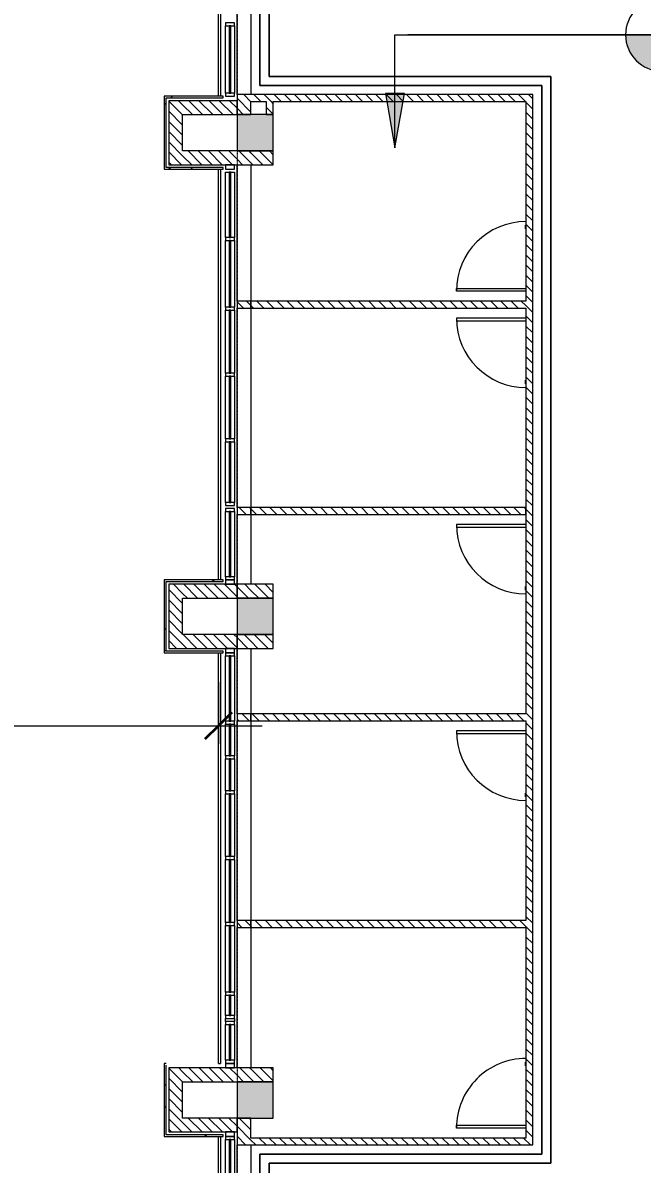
# Model space of a CAD drawing. Header units: millimetres. Extents: x -106145 to 154907, y -84585 to 152038.
# Drawn here: x -18156 to -7906, y 32672 to 51553 of the extents above; entities that cross this region are included whole.
import ezdxf

# ---------------------------------------------------------------- set-up
doc = ezdxf.new("R2010")
doc.units = ezdxf.units.MM
doc.linetypes.add('Cut Out Line _2_', pattern=[2, 1, -1])
for name, color, linetype, lineweight in [('A-ANNO-DIMS', 211, 'Continuous', 9), ('A-ANNO-DIMS-300', 211, 'Continuous', 9), ('A-DETL', 90, 'Continuous', 5), ('A-DOOR', 31, 'Continuous', 5), ('A-FLOR', 192, 'Continuous', 5), ('A-GLAZ', 151, 'Continuous', 5), ('A-GLAZ-CURT', 52, 'Continuous', 5), ('A-GLAZ-CWMG', 51, 'Continuous', 5), ('A-WALL', 113, 'Continuous', 5), ('A-WALL-PATT', 111, 'Continuous', 5), ('G-ANNO-DIMS', 111, 'Continuous', 9), ('S-COLS', 52, 'Continuous', 5)]:
    doc.layers.add(name, color=color, linetype=linetype, lineweight=lineweight)
doc.styles.add('RomanS', font='romans__.ttf', dxfattribs={"width": 0.8, "height": 1200})
doc.dimstyles.new('Diagonal_-_4_mm_RomanS', dxfattribs={"dimscale": 304.8, "dimtxt": 1219.023462, "dimasz": 1.476378, "dimexe": 0.984252, "dimexo": 0.0625, "dimgap": 0.19685, "dimtad": 1, "dimdec": 0, "dimzin": 0, "dimdsep": 46, "dimtxsty": 'RomanS', "dimblk1": 'OBLIQUE', "dimblk2": 'OBLIQUE', "dimsah": 1, "dimcen": 0.09, "dimdle": 2.362205, "dimazin": 0, "dimtfac": 1, "dimtdec": 4, "dimtix": 1, "dimtmove": 0, "dimatfit": 3, "dimfxl": 2.362205, "dimfxlon": 1, "dimtvp": 1, "dimtolj": 1, "dimtzin": 0, "dimarcsym": 2})
pattern_1 = [(315, (0, 0), (84.18955, 84.18955), [])]
pattern_2 = [(45, (0, 0), (-754.342, 754.342), []), (45, (0, 1143), (-754.342, 754.342), [])]

# ---------------------------------------------------------------- blocks, each defined once
blk = doc.blocks.new('M_Door-Passage-Small Slit Vision Panel_Type B - 1_25_Type B-13938696-Site Plan')
at = {"layer": 'A-DOOR', "color": 41}
for p, q in [((-514.125, -63.85), (-514.125, -71.85)), ((-454.125, -71.85), (-514.125, -71.85)), ((-454.125, -71.85), (-454.125, -63.85))]:
    blk.add_line(p, q, dxfattribs=at)
at = {"layer": 'A-DOOR', "color": 121, "lineweight": 9}
for p, q in [((530, -1213.85), (530, -63.85)), ((575, -63.85), (575, -1213.85)), ((575, -1213.85), (530, -1213.85))]:
    blk.add_line(p, q, dxfattribs=at)
at = {"layer": 'A-DOOR', "color": 41}
blk.add_arc((575, -63.85), 1150, 180, 270, dxfattribs=at)
blk = doc.blocks.new('M_Door-Passage-Small Slit Vision Panel_Type B - 1_25_Type B-13938695-Site Plan')
at = {"layer": 'A-DOOR', "color": 121, "lineweight": 9}
for p, q in [((575, 1213.85), (530, 1213.85)), ((530, 1213.85), (530, 63.85)), ((575, 63.85), (575, 1213.85))]:
    blk.add_line(p, q, dxfattribs=at)
at = {"layer": 'A-DOOR', "color": 41}
for p, q in [((-514.125, 71.85), (-514.125, 63.85)), ((-514.125, 71.85), (-454.125, 71.85)), ((-454.125, 63.85), (-454.125, 71.85))]:
    blk.add_line(p, q, dxfattribs=at)
blk.add_arc((575, 63.85), 1150, 90, 180, dxfattribs=at)
blk = doc.blocks.new('Rectangular Mullion - 50 x 150mm-10192813-Site Plan')
at = {"layer": 'A-GLAZ-CWMG', "color": 53, "lineweight": 18}
for p, q in [((0, 75), (-50, 75)), ((-50, 75), (-50, -75)), ((0, -75), (0, 75)), ((-50, -75), (0, -75))]:
    blk.add_line(p, q, dxfattribs=at)
blk = doc.blocks.new('System Panel - Glazed-11326452-Site Plan')
at = {"layer": 'A-GLAZ-CURT', "color": 133, "lineweight": 9}
for p, q in [((557, 13), (-557, 13)), ((-557, 13), (-557, -13)), ((557, -13), (557, 13)), ((-557, -13), (557, -13))]:
    blk.add_line(p, q, dxfattribs=at)
blk = doc.blocks.new('Rectangular Mullion - 50 x 150mm-11326449-Site Plan')
at = {"layer": 'A-GLAZ-CWMG', "color": 253}
for p, q in [((-14801, 50390), (-14801, 51503)), ((-14651, 51503), (-14651, 50390))]:
    blk.add_line(p, q, dxfattribs=at)
blk = doc.blocks.new('glazing frame10 - glazing frame-10207890-Site Plan')
at = {"layer": 'A-GLAZ', "color": 53, "lineweight": 18}
for p, q in [((-14651, 29205), (-14801, 29205)), ((-14801, 29205), (-14801, 29130)), ((-14801, 29130), (-14651, 29130)), ((-14651, 29130), (-14651, 29205)), ((-14651, 22755), (-14801, 22755)), ((-14801, 22755), (-14801, 22680)), ((-14801, 22680), (-14651, 22680)), ((-14651, 22680), (-14651, 22755))]:
    blk.add_line(p, q, dxfattribs=at)
blk = doc.blocks.new('glazing frame11 - glazing frame-10208016-Site Plan')
at = {"layer": 'A-GLAZ', "color": 53, "lineweight": 18}
for p, q in [((-14651, 37205), (-14801, 37205)), ((-14801, 37205), (-14801, 37130)), ((-14651, 37130), (-14651, 37205)), ((-14801, 37130), (-14651, 37130)), ((-14651, 30340), (-14801, 30340)), ((-14801, 30340), (-14801, 30265)), ((-14801, 30265), (-14651, 30265)), ((-14651, 30265), (-14651, 30340))]:
    blk.add_line(p, q, dxfattribs=at)
blk = doc.blocks.new('glazing frame12 - glazing frame-10208136-Site Plan')
at = {"layer": 'A-GLAZ', "color": 53, "lineweight": 18}
for p, q in [((-14651, 45205), (-14801, 45205)), ((-14801, 45205), (-14801, 45130)), ((-14801, 45130), (-14651, 45130)), ((-14651, 45130), (-14651, 45205)), ((-14651, 38340), (-14801, 38340)), ((-14801, 38340), (-14801, 38265)), ((-14651, 38265), (-14651, 38340)), ((-14801, 38265), (-14651, 38265))]:
    blk.add_line(p, q, dxfattribs=at)
blk = doc.blocks.new('System Panel - Glazed-11325524-Site Plan')
at = {"layer": 'A-GLAZ-CURT', "color": 133, "lineweight": 9}
for p, q in [((487, 13), (-487, 13)), ((-487, 13), (-487, -13)), ((487, -13), (487, 13)), ((-487, -13), (487, -13))]:
    blk.add_line(p, q, dxfattribs=at)
blk = doc.blocks.new('Rectangular Mullion - 50 x 150mm-V52-Site Plan')
at = {"layer": 'A-GLAZ-CWMG', "color": 53, "lineweight": 18}
for p, q in [((-50, 75), (0, 75)), ((-50, -75), (-50, 75)), ((0, 75), (0, -75)), ((0, -75), (-50, -75))]:
    blk.add_line(p, q, dxfattribs=at)
blk = doc.blocks.new('Rectangular Mullion - 50 x 150mm-11325441-Site Plan')
at = {"layer": 'A-GLAZ-CWMG', "color": 253}
for p, q in [((-14801, 26805), (-14801, 27779)), ((-14651, 27779), (-14651, 26805))]:
    blk.add_line(p, q, dxfattribs=at)
blk = doc.blocks.new('System Panel - Glazed-16191133-Site Plan')
at = {"layer": 'A-GLAZ-CURT', "color": 133, "lineweight": 9}
for p, q in [((297, 13), (-297, 13)), ((-297, 13), (-297, -13)), ((297, -13), (297, 13)), ((-297, -13), (297, -13))]:
    blk.add_line(p, q, dxfattribs=at)
blk = doc.blocks.new('System Panel - Glazed-10195712-Site Plan')
at = {"layer": 'A-GLAZ-CURT', "color": 133, "lineweight": 9}
for p, q in [((520, 12.5), (-520, 12.5)), ((-520, 12.5), (-520, -12.5)), ((520, -12.5), (520, 12.5)), ((-520, -12.5), (520, -12.5))]:
    blk.add_line(p, q, dxfattribs=at)
blk = doc.blocks.new('System Panel - Glazed-16190784-Site Plan')
at = {"layer": 'A-GLAZ-CURT', "color": 133, "lineweight": 9}
for p, q in [((263.125, 12.5), (-263.125, 12.5)), ((-263.125, 12.5), (-263.125, -12.5)), ((263.125, -12.5), (263.125, 12.5)), ((-263.125, -12.5), (263.125, -12.5))]:
    blk.add_line(p, q, dxfattribs=at)
blk = doc.blocks.new('Rectangular Mullion - 50 x 150mm-16191128-Site Plan')
at = {"layer": 'A-GLAZ-CWMG', "color": 253}
for p, q in [((-14801, 34390), (-14801, 34983)), ((-14651, 34983), (-14651, 34390))]:
    blk.add_line(p, q, dxfattribs=at)
blk = doc.blocks.new('Rectangular Mullion - 50 x 150mm-10195707-Site Plan')
at = {"layer": 'A-GLAZ-CWMG', "color": 253}
for p, q in [((25199, 55940), (25199, 56980)), ((25349, 56980), (25349, 55940))]:
    blk.add_line(p, q, dxfattribs=at)
blk = doc.blocks.new('Rectangular Mullion - 50 x 150mm-16190779-Site Plan')
at = {"layer": 'A-GLAZ-CWMG', "color": 253}
for p, q in [((-14801, 38850), (-14801, 39376)), ((-14651, 39376), (-14651, 38850))]:
    blk.add_line(p, q, dxfattribs=at)
blk = doc.blocks.new('Rectangular Mullion - 50 x 150mm-V53-Site Plan')
at = {"layer": 'A-GLAZ-CWMG', "color": 53, "lineweight": 18}
for p, q in [((-25, 75), (25, 75)), ((-25, -75), (-25, 75)), ((25, 75), (25, -75)), ((25, -75), (-25, -75))]:
    blk.add_line(p, q, dxfattribs=at)
blk = doc.blocks.new('System Panel - Glazed-11325657-Site Plan')
at = {"layer": 'A-GLAZ-CURT', "color": 133, "lineweight": 9}
for p, q in [((551.25, 12.5), (-551.25, 12.5)), ((-551.25, 12.5), (-551.25, -12.5)), ((551.25, -12.5), (551.25, 12.5)), ((-551.25, -12.5), (551.25, -12.5))]:
    blk.add_line(p, q, dxfattribs=at)
blk = doc.blocks.new('Rectangular Mullion - 50 x 150mm-11325672-Site Plan')
at = {"layer": 'A-GLAZ-CWMG', "color": 253}
for p, q in [((-14801, 35518), (-14801, 36620)), ((-14651, 36620), (-14651, 35518))]:
    blk.add_line(p, q, dxfattribs=at)
blk = doc.blocks.new('System Panel - Glazed-11325676-Site Plan')
at = {"layer": 'A-GLAZ-CURT', "color": 133, "lineweight": 9}
for p, q in [((538.75, 12.5), (-538.75, 12.5)), ((-538.75, 12.5), (-538.75, -12.5)), ((538.75, -12.5), (538.75, 12.5)), ((-538.75, -12.5), (538.75, -12.5))]:
    blk.add_line(p, q, dxfattribs=at)
blk = doc.blocks.new('Rectangular Mullion - 50 x 150mm-11325669-Site Plan')
at = {"layer": 'A-GLAZ-CWMG', "color": 253}
for p, q in [((-14801, 40003), (-14801, 41080)), ((-14651, 41080), (-14651, 40003))]:
    blk.add_line(p, q, dxfattribs=at)
blk = doc.blocks.new('System Panel - Glazed-11325879-Site Plan')
at = {"layer": 'A-GLAZ-CURT', "color": 133, "lineweight": 9}
for p, q in [((539, 13), (-539, 13)), ((-539, 13), (-539, -13)), ((539, -13), (539, 13)), ((-539, -13), (539, -13))]:
    blk.add_line(p, q, dxfattribs=at)
blk = doc.blocks.new('System Panel - Glazed-11325881-Site Plan')
at = {"layer": 'A-GLAZ-CURT', "color": 133, "lineweight": 9}
for p, q in [((551, 13), (-551, 13)), ((-551, 13), (-551, -13)), ((551, -13), (551, 13)), ((-551, -13), (551, -13))]:
    blk.add_line(p, q, dxfattribs=at)
blk = doc.blocks.new('System Panel - Glazed-11325882-Site Plan')
at = {"layer": 'A-GLAZ-CURT', "color": 133, "lineweight": 9}
for p, q in [((539, 13), (-539, 13)), ((-539, 13), (-539, -13)), ((539, -13), (539, 13)), ((-539, -13), (539, -13))]:
    blk.add_line(p, q, dxfattribs=at)
blk = doc.blocks.new('Rectangular Mullion - 50 x 150mm-V79-Site Plan')
at = {"layer": 'A-GLAZ-CWMG', "color": 253}
for p, q in [((-14801, 46850), (-14801, 47953)), ((-14651, 47953), (-14651, 46850))]:
    blk.add_line(p, q, dxfattribs=at)
blk = doc.blocks.new('Rectangular Mullion - 50 x 150mm-V80-Site Plan')
at = {"layer": 'A-GLAZ-CWMG', "color": 253}
for p, q in [((-14801, 49080), (-14739, 49080)), ((-14801, 48003), (-14801, 49080)), ((-14714, 49080), (-14651, 49080)), ((-14651, 49080), (-14651, 48003))]:
    blk.add_line(p, q, dxfattribs=at)
blk = doc.blocks.new('System Panel - Glazed-16189989-Site Plan')
at = {"layer": 'A-GLAZ-CURT', "color": 133, "lineweight": 9}
for p, q in [((501, 13), (-501, 13)), ((-501, 13), (-501, -13)), ((501, -13), (501, 13)), ((-501, -13), (501, -13))]:
    blk.add_line(p, q, dxfattribs=at)
blk = doc.blocks.new('Rectangular Mullion - 50 x 150mm-11367078-Site Plan')
at = {"layer": 'A-GLAZ-CWMG', "color": 253}
for p, q in [((-14801, 43618), (-14801, 44620)), ((-14651, 44620), (-14651, 43618))]:
    blk.add_line(p, q, dxfattribs=at)
blk = doc.blocks.new('System Panel - Glazed-16190993-Site Plan')
at = {"layer": 'A-GLAZ-CURT', "color": 133, "lineweight": 9}
for p, q in [((167, 13), (-167, 13)), ((-167, 13), (-167, -13)), ((167, -13), (167, 13)), ((-167, -13), (167, -13))]:
    blk.add_line(p, q, dxfattribs=at)
blk = doc.blocks.new('Rectangular Mullion - 50 x 150mm-16190987-Site Plan')
at = {"layer": 'A-GLAZ-CWMG', "color": 253}
for p, q in [((-14801, 35133), (-14801, 35468)), ((-14651, 35468), (-14651, 35133))]:
    blk.add_line(p, q, dxfattribs=at)
blk = doc.blocks.new('Rectangular Mullion - 50 x 150mm-16189982-Site Plan')
at = {"layer": 'A-GLAZ-CWMG', "color": 253}
for p, q in [((-14801, 19103), (-14801, 19153)), ((-14651, 19153), (-14651, 19103))]:
    blk.add_line(p, q, dxfattribs=at)
blk = doc.blocks.new('MM-HOSPITAL A _ B BLOCK-2022_11_05_CENTRAL_rvt-1-Site Plan')
at = {"layer": 'A-WALL-PATT'}
h = blk.add_hatch(dxfattribs=at)
h.set_pattern_fill('FP_20', color=41, style=0, pattern_type=2)
h.set_pattern_definition(pattern_2)
h.paths.add_polyline_path([(-15816, 49130), (-15786, 49130), (-15786, 50340), (-15816, 50340)], flags=0)
h = blk.add_hatch(dxfattribs=at)
h.set_pattern_fill('FP_20', color=41, style=0, pattern_type=2)
h.set_pattern_definition(pattern_2)
h.paths.add_polyline_path([(-15786, 50310), (-14841, 50310), (-14841, 50340), (-15786, 50340)], flags=0)
h = blk.add_hatch(dxfattribs=at)
h.set_pattern_fill('FP_19', color=90, style=0, pattern_type=2)
h.set_pattern_definition(pattern_1)
h.paths.add_polyline_path([(-15511, 49205), (-15511, 50265), (-15741, 50265), (-15741, 49205)], flags=0)
h = blk.add_hatch(dxfattribs=at)
h.set_pattern_fill('FP_19', color=90, style=0, pattern_type=2)
h.set_pattern_definition(pattern_1)
h.paths.add_polyline_path([(-15511, 50035), (-14611, 50035), (-14611, 50265), (-15511, 50265)], flags=0)
h = blk.add_hatch(dxfattribs=at)
h.set_pattern_fill('FP_19', color=90, style=0, pattern_type=2)
h.set_pattern_definition(pattern_1)
h.paths.add_polyline_path([(-14381, 50035), (-14381, 50365), (-14611, 50365), (-14611, 50035)], flags=0)
h = blk.add_hatch(dxfattribs=at)
h.set_pattern_fill('FP_19', color=90, style=0, pattern_type=2)
h.set_pattern_definition(pattern_1)
h.paths.add_polyline_path([(-14126, 50250), (-9831, 50250), (-9831, 50365), (-14381, 50365), (-14381, 50250)], flags=0)
h = blk.add_hatch(dxfattribs=at)
h.set_pattern_fill('FP_19', color=90, style=0, pattern_type=2)
h.set_pattern_definition(pattern_1)
h.paths.add_polyline_path([(-14126, 50035), (-14011, 50035), (-14011, 50250), (-14126, 50250)], flags=0)
h = blk.add_hatch(dxfattribs=at)
h.set_pattern_fill('FP_19', color=90, style=0, pattern_type=2)
h.set_pattern_definition(pattern_1)
h.paths.add_polyline_path([(-9831, 43293), (-9716, 43293), (-9716, 50365), (-9831, 50365), (-9831, 45091)], flags=0)
h = blk.add_hatch(dxfattribs=at)
h.set_pattern_fill('FP_19', color=90, style=0, pattern_type=2)
h.set_pattern_definition(pattern_1)
h.paths.add_polyline_path([(-15511, 49205), (-14611, 49205), (-14611, 49435), (-15511, 49435)], flags=0)
h = blk.add_hatch(dxfattribs=at)
h.set_pattern_fill('FP_19', color=90, style=0, pattern_type=2)
h.set_pattern_definition(pattern_1)
h.paths.add_polyline_path([(-14381, 49205), (-14381, 49435), (-14611, 49435), (-14611, 49205)], flags=0)
h = blk.add_hatch(dxfattribs=at)
h.set_pattern_fill('FP_19', color=90, style=0, pattern_type=2)
h.set_pattern_definition(pattern_1)
h.paths.add_polyline_path([(-14011, 49205), (-14011, 49435), (-14381, 49435), (-14381, 49205)], flags=0)
h = blk.add_hatch(dxfattribs=at)
h.set_pattern_fill('FP_20', color=41, style=0, pattern_type=2)
h.set_pattern_definition(pattern_2)
h.paths.add_polyline_path([(-15786, 49130), (-14841, 49130), (-14841, 49160), (-15786, 49160)], flags=0)
h = blk.add_hatch(dxfattribs=at)
h.set_pattern_fill('FP_19', color=90, style=0, pattern_type=2)
h.set_pattern_definition(pattern_1)
h.paths.add_polyline_path([(-14381, 46835), (-14381, 46950), (-14611, 46950), (-14611, 46835)], flags=0)
h = blk.add_hatch(dxfattribs=at)
h.set_pattern_fill('FP_19', color=90, style=0, pattern_type=2)
h.set_pattern_definition(pattern_1)
h.paths.add_polyline_path([(-11745, 46835), (-9831, 46835), (-9831, 46950), (-14381, 46950), (-14381, 46835), (-13846, 46835)], flags=0)
h = blk.add_hatch(dxfattribs=at)
h.set_pattern_fill('FP_19', color=90, style=0, pattern_type=2)
h.set_pattern_definition(pattern_1)
h.paths.add_polyline_path([(-14381, 43420), (-14381, 43535), (-14611, 43535), (-14611, 43420)], flags=0)
h = blk.add_hatch(dxfattribs=at)
h.set_pattern_fill('FP_19', color=90, style=0, pattern_type=2)
h.set_pattern_definition(pattern_1)
h.paths.add_polyline_path([(-14381, 43420), (-9831, 43420), (-9831, 43535), (-14381, 43535)], flags=0)
h = blk.add_hatch(dxfattribs=at)
h.set_pattern_fill('FP_19', color=90, style=0, pattern_type=2)
h.set_pattern_definition(pattern_1)
h.paths.add_polyline_path([(-9831, 33105), (-9716, 33105), (-9716, 43293), (-9831, 43293), (-9831, 34027)], flags=0)
h = blk.add_hatch(dxfattribs=at)
h.set_pattern_fill('FP_20', color=41, style=0, pattern_type=2)
h.set_pattern_definition(pattern_2)
h.paths.add_polyline_path([(-15816, 41130), (-15786, 41130), (-15786, 42340), (-15816, 42340), (-15816, 41403)], flags=0)
h = blk.add_hatch(dxfattribs=at)
h.set_pattern_fill('FP_20', color=41, style=0, pattern_type=2)
h.set_pattern_definition(pattern_2)
h.paths.add_polyline_path([(-14896, 42310), (-14841, 42310), (-14841, 42340), (-15786, 42340), (-15786, 42310)], flags=0)
h = blk.add_hatch(dxfattribs=at)
h.set_pattern_fill('FP_19', color=90, style=0, pattern_type=2)
h.set_pattern_definition(pattern_1)
h.paths.add_polyline_path([(-15511, 41205), (-15511, 42265), (-15741, 42265), (-15741, 41205)], flags=0)
h = blk.add_hatch(dxfattribs=at)
h.set_pattern_fill('FP_19', color=90, style=0, pattern_type=2)
h.set_pattern_definition(pattern_1)
h.paths.add_polyline_path([(-14611, 42035), (-14611, 42265), (-15511, 42265), (-15511, 42035), (-14896, 42035)], flags=0)
h = blk.add_hatch(dxfattribs=at)
h.set_pattern_fill('FP_19', color=90, style=0, pattern_type=2)
h.set_pattern_definition(pattern_1)
h.paths.add_polyline_path([(-14611, 42035), (-14381, 42035), (-14381, 42265), (-14611, 42265)], flags=0)
h = blk.add_hatch(dxfattribs=at)
h.set_pattern_fill('FP_19', color=90, style=0, pattern_type=2)
h.set_pattern_definition(pattern_1)
h.paths.add_polyline_path([(-14381, 42035), (-14011, 42035), (-14011, 42265), (-14381, 42265)], flags=0)
h = blk.add_hatch(dxfattribs=at)
h.set_pattern_fill('FP_19', color=90, style=0, pattern_type=2)
h.set_pattern_definition(pattern_1)
h.paths.add_polyline_path([(-14611, 41205), (-14611, 41435), (-15511, 41435), (-15511, 41205)], flags=0)
h = blk.add_hatch(dxfattribs=at)
h.set_pattern_fill('FP_19', color=90, style=0, pattern_type=2)
h.set_pattern_definition(pattern_1)
h.paths.add_polyline_path([(-14381, 41205), (-14381, 41435), (-14611, 41435), (-14611, 41205)], flags=0)
h = blk.add_hatch(dxfattribs=at)
h.set_pattern_fill('FP_19', color=90, style=0, pattern_type=2)
h.set_pattern_definition(pattern_1)
h.paths.add_polyline_path([(-14381, 41205), (-14011, 41205), (-14011, 41435), (-14381, 41435), (-14381, 41403)], flags=0)
h = blk.add_hatch(dxfattribs=at)
h.set_pattern_fill('FP_19', color=90, style=0, pattern_type=2)
h.set_pattern_definition(pattern_1)
h.paths.add_polyline_path([(-14381, 40005), (-14381, 40120), (-14611, 40120), (-14611, 40005)], flags=0)
h = blk.add_hatch(dxfattribs=at)
h.set_pattern_fill('FP_19', color=90, style=0, pattern_type=2)
h.set_pattern_definition(pattern_1)
h.paths.add_polyline_path([(-14381, 40005), (-9831, 40005), (-9831, 40120), (-14381, 40120)], flags=0)
h = blk.add_hatch(dxfattribs=at)
h.set_pattern_fill('FP_19', color=90, style=0, pattern_type=2)
h.set_pattern_definition(pattern_1)
h.paths.add_polyline_path([(-14611, 36590), (-14381, 36590), (-14381, 36705), (-14611, 36705)], flags=0)
h = blk.add_hatch(dxfattribs=at)
h.set_pattern_fill('FP_19', color=90, style=0, pattern_type=2)
h.set_pattern_definition(pattern_1)
h.paths.add_polyline_path([(-14381, 36590), (-9831, 36590), (-9831, 36705), (-14381, 36705)], flags=0)
h = blk.add_hatch(dxfattribs=at)
h.set_pattern_fill('FP_20', color=41, style=0, pattern_type=2)
h.set_pattern_definition(pattern_2)
h.paths.add_polyline_path([(-15816, 33130), (-15786, 33130), (-15786, 34340), (-15816, 34340), (-15816, 34027)], flags=0)
h = blk.add_hatch(dxfattribs=at)
h.set_pattern_fill('FP_19', color=90, style=0, pattern_type=2)
h.set_pattern_definition(pattern_1)
h.paths.add_polyline_path([(-15741, 33205), (-15511, 33205), (-15511, 34265), (-15741, 34265), (-15741, 34027)], flags=0)
h = blk.add_hatch(dxfattribs=at)
h.set_pattern_fill('FP_19', color=90, style=0, pattern_type=2)
h.set_pattern_definition(pattern_1)
h.paths.add_polyline_path([(-15511, 34035), (-14611, 34035), (-14611, 34265), (-15511, 34265)], flags=0)
h = blk.add_hatch(dxfattribs=at)
h.set_pattern_fill('FP_19', color=90, style=0, pattern_type=2)
h.set_pattern_definition(pattern_1)
h.paths.add_polyline_path([(-14381, 34035), (-14381, 34265), (-14611, 34265), (-14611, 34035)], flags=0)
h = blk.add_hatch(dxfattribs=at)
h.set_pattern_fill('FP_19', color=90, style=0, pattern_type=2)
h.set_pattern_definition(pattern_1)
h.paths.add_polyline_path([(-14381, 34035), (-14011, 34035), (-14011, 34265), (-14381, 34265)], flags=0)
h = blk.add_hatch(dxfattribs=at)
h.set_pattern_fill('FP_19', color=90, style=0, pattern_type=2)
h.set_pattern_definition(pattern_1)
h.paths.add_polyline_path([(-15511, 33205), (-14611, 33205), (-14611, 33435), (-15511, 33435)], flags=0)
h = blk.add_hatch(dxfattribs=at)
h.set_pattern_fill('FP_19', color=90, style=0, pattern_type=2)
h.set_pattern_definition(pattern_1)
h.paths.add_polyline_path([(-14381, 32990), (-14381, 33435), (-14611, 33435), (-14611, 32990)], flags=0)
h = blk.add_hatch(dxfattribs=at)
h.set_pattern_fill('FP_20', color=41, style=0, pattern_type=2)
h.set_pattern_definition(pattern_2)
h.paths.add_polyline_path([(-15786, 33130), (-14841, 33130), (-14841, 33160), (-15786, 33160)], flags=0)
h = blk.add_hatch(dxfattribs=at)
h.set_pattern_fill('FP_19', color=90, style=0, pattern_type=2)
h.set_pattern_definition(pattern_1)
h.paths.add_polyline_path([(-9716, 32990), (-9716, 33105), (-14381, 33105), (-14381, 32990), (-11745, 32990)], flags=0)
at = {"layer": 'S-COLS'}
for points in [[(-14611, 49435), (-14011, 49435), (-14011, 50035), (-14611, 50035), (-14611, 49701)], [(-14611, 41435), (-14011, 41435), (-14011, 42035), (-14611, 42035)], [(-14611, 33435), (-14011, 33435), (-14011, 34035), (-14611, 34035), (-14611, 34027)]]:
    blk.add_hatch(color=256, dxfattribs=at).paths.add_polyline_path(points, flags=0)
at = {"layer": 'A-FLOR', "color": 41}
for p, q in [((-14231, 52615), (-14231, 50515)), ((-14231, 50515), (-14231, 52615)), ((-14081, 50665), (-14081, 52465)), ((-14081, 52465), (-14081, 50665)), ((-9416, 50665), (-14081, 50665)), ((-14081, 50665), (-9416, 50665)), ((-9416, 32690), (-9416, 50665)), ((-9416, 50665), (-9416, 32690)), ((-14231, 50515), (-9566, 50515)), ((-9566, 50515), (-14231, 50515)), ((-9566, 50515), (-9566, 32840)), ((-9566, 32840), (-9566, 50515)), ((-9566, 32840), (-14231, 32840)), ((-14231, 32840), (-14231, 30740)), ((-14231, 30740), (-14231, 32840)), ((-14231, 32840), (-9566, 32840)), ((-14081, 30890), (-14081, 32690)), ((-14081, 32690), (-9416, 32690)), ((-9416, 32690), (-14081, 32690)), ((-14081, 32690), (-14081, 30890))]:
    blk.add_line(p, q, dxfattribs=at)
at = {"layer": 'A-FLOR', "color": 253}
for p, q in [((-15511, 42265), (-15741, 42265)), ((-15511, 41205), (-14801, 41205)), ((-14651, 41205), (-14611, 41205)), ((-15511, 34265), (-15741, 34265)), ((-15511, 33205), (-14611, 33205))]:
    blk.add_line(p, q, dxfattribs=at)
at = {"layer": 'A-WALL', "color": 253}
for p, q in [((-14916, 50340), (-14916, 57920)), ((-14886, 57920), (-14886, 50340)), ((-14916, 42340), (-14916, 49130)), ((-14886, 49130), (-14886, 42340)), ((-14916, 34340), (-14916, 41130)), ((-14886, 41130), (-14886, 34340)), ((-14916, 34340), (-14886, 34340)), ((-14916, 26755), (-14916, 33130)), ((-14886, 33130), (-14886, 26755))]:
    blk.add_line(p, q, dxfattribs=at)
at = {"layer": 'A-WALL', "color": 41}
for p, q in [((-14611, 50365), (-14611, 52765)), ((-14381, 52765), (-14381, 50365)), ((-14611, 46950), (-14611, 49205)), ((-14381, 49205), (-14381, 46950)), ((-14611, 43535), (-14611, 46835)), ((-14381, 46835), (-14381, 43535)), ((-14611, 42265), (-14611, 43420)), ((-14381, 43420), (-14381, 42265)), ((-14611, 40120), (-14611, 41205)), ((-14381, 41205), (-14381, 40120)), ((-14611, 36705), (-14611, 40005)), ((-14381, 40005), (-14381, 36705)), ((-14611, 34265), (-14611, 36590)), ((-14381, 36590), (-14381, 34265)), ((-14611, 30590), (-14611, 32990)), ((-14381, 32990), (-14381, 30590))]:
    blk.add_line(p, q, dxfattribs=at)
at = {"layer": 'A-WALL', "color": 53, "lineweight": 18}
for p, q in [((-15816, 50340), (-15816, 49130)), ((-15786, 50340), (-15816, 50340)), ((-14841, 50340), (-15786, 50340)), ((-15786, 49160), (-15786, 50310)), ((-15786, 50310), (-14841, 50310)), ((-15741, 50265), (-15741, 49205)), ((-15511, 50265), (-15741, 50265)), ((-14611, 50265), (-15511, 50265)), ((-14841, 50310), (-14841, 50340)), ((-15511, 50035), (-14611, 50035)), ((-15511, 49435), (-15511, 50035)), ((-14611, 49435), (-15511, 49435)), ((-15816, 49130), (-15786, 49130)), ((-14841, 49160), (-15786, 49160)), ((-15786, 49130), (-14841, 49130)), ((-15741, 49205), (-15511, 49205)), ((-15511, 49205), (-14611, 49205)), ((-14841, 49130), (-14841, 49160)), ((-15816, 42340), (-15816, 41130)), ((-15786, 42340), (-15816, 42340)), ((-14841, 42340), (-15786, 42340)), ((-15786, 41160), (-15786, 42310)), ((-15786, 42310), (-14841, 42310)), ((-14841, 42310), (-14841, 42340)), ((-15741, 42265), (-15741, 41205)), ((-15511, 42265), (-15741, 42265)), ((-14611, 42265), (-15511, 42265)), ((-15511, 42035), (-14611, 42035)), ((-15511, 41435), (-15511, 42035)), ((-14611, 41435), (-15511, 41435)), ((-15741, 41205), (-15511, 41205)), ((-15511, 41205), (-14611, 41205)), ((-15816, 41130), (-15786, 41130)), ((-14841, 41160), (-15786, 41160)), ((-15786, 41130), (-14841, 41130)), ((-14841, 41130), (-14841, 41160)), ((-15816, 34340), (-15816, 33130)), ((-15786, 34340), (-15816, 34340)), ((-15786, 33160), (-15786, 34310)), ((-15511, 34265), (-15741, 34265)), ((-15741, 34265), (-15741, 33205)), ((-14611, 34265), (-15511, 34265)), ((-15511, 34035), (-14611, 34035)), ((-15511, 33435), (-15511, 34035)), ((-14611, 33435), (-15511, 33435)), ((-15816, 33130), (-15786, 33130)), ((-14841, 33160), (-15786, 33160)), ((-15786, 33130), (-14841, 33130)), ((-15741, 33205), (-15511, 33205)), ((-15511, 33205), (-14611, 33205)), ((-14841, 33130), (-14841, 33160))]:
    blk.add_line(p, q, dxfattribs=at)
at = {"layer": 'A-WALL', "color": 61, "lineweight": 18}
for p, q in [((-14381, 50365), (-14611, 50365)), ((-14611, 50365), (-14611, 50035)), ((-14611, 50035), (-14611, 50265)), ((-9831, 50365), (-14381, 50365)), ((-14381, 50250), (-14126, 50250)), ((-14381, 50035), (-14381, 50250)), ((-14126, 50250), (-14126, 50035)), ((-14011, 50250), (-9831, 50250)), ((-14011, 50035), (-14011, 50250)), ((-9716, 50365), (-9831, 50365)), ((-9831, 50250), (-9831, 46950)), ((-9716, 43293), (-9716, 50365)), ((-14611, 50035), (-14381, 50035)), ((-14126, 50035), (-14011, 50035)), ((-14381, 49435), (-14611, 49435)), ((-14011, 49435), (-14381, 49435)), ((-14011, 49205), (-14011, 49435)), ((-14611, 49205), (-14381, 49205)), ((-14381, 49205), (-14011, 49205)), ((-14381, 46950), (-14611, 46950)), ((-14611, 46950), (-14611, 46835)), ((-14611, 46835), (-14381, 46835)), ((-9831, 46950), (-14381, 46950)), ((-14381, 46950), (-14381, 46835)), ((-14381, 46835), (-14381, 46950)), ((-14381, 46835), (-9831, 46835)), ((-9831, 46835), (-9831, 43293)), ((-14381, 43535), (-14611, 43535)), ((-14611, 43535), (-14611, 43420)), ((-9831, 43535), (-14381, 43535)), ((-14381, 43535), (-14381, 43420)), ((-14381, 43420), (-14381, 43535)), ((-9831, 43420), (-9831, 43535)), ((-14611, 43420), (-14381, 43420)), ((-14381, 43420), (-9831, 43420)), ((-9831, 43293), (-9831, 40120)), ((-9716, 33105), (-9716, 43293)), ((-14611, 42035), (-14611, 42265)), ((-14381, 42265), (-14611, 42265)), ((-14611, 42265), (-14611, 42035)), ((-14011, 42265), (-14381, 42265)), ((-14011, 42035), (-14011, 42265)), ((-14611, 42035), (-14381, 42035)), ((-14381, 42035), (-14011, 42035)), ((-14611, 41205), (-14611, 41435)), ((-14611, 41435), (-14611, 41205)), ((-14381, 41435), (-14611, 41435)), ((-14011, 41435), (-14381, 41435)), ((-14011, 41205), (-14011, 41435)), ((-14611, 41205), (-14381, 41205)), ((-14381, 41205), (-14011, 41205)), ((-14381, 40120), (-14611, 40120)), ((-14611, 40120), (-14611, 40005)), ((-9831, 40120), (-14381, 40120)), ((-14381, 40120), (-14381, 40005)), ((-14381, 40005), (-14381, 40120)), ((-14611, 40005), (-14381, 40005)), ((-14381, 40005), (-9831, 40005)), ((-9831, 40005), (-9831, 36705)), ((-14381, 36705), (-14611, 36705)), ((-14611, 36705), (-14611, 36590)), ((-9831, 36705), (-14381, 36705)), ((-14381, 36705), (-14381, 36590)), ((-14381, 36590), (-14381, 36705)), ((-14611, 36590), (-14381, 36590)), ((-14381, 36590), (-9831, 36590)), ((-9831, 36590), (-9831, 33105)), ((-14381, 34265), (-14611, 34265)), ((-14011, 34265), (-14381, 34265)), ((-14011, 34035), (-14011, 34265)), ((-14611, 34035), (-14381, 34035)), ((-14381, 34035), (-14011, 34035)), ((-14611, 33435), (-14611, 32990)), ((-14381, 33435), (-14611, 33435)), ((-14611, 33205), (-14611, 33435)), ((-14381, 33105), (-14381, 33435)), ((-9831, 33105), (-14381, 33105)), ((-9716, 32990), (-9716, 33105)), ((-14611, 32990), (-14381, 32990)), ((-14381, 32990), (-9716, 32990))]:
    blk.add_line(p, q, dxfattribs=at)
at = {"layer": 'S-COLS', "color": 41}
for p, q in [((-14011, 50035), (-14611, 50035)), ((-14611, 50035), (-14611, 49435)), ((-14011, 49435), (-14011, 50035)), ((-14611, 49435), (-14011, 49435)), ((-14011, 42035), (-14611, 42035)), ((-14611, 42035), (-14611, 41435)), ((-14011, 41435), (-14011, 42035)), ((-14611, 41435), (-14011, 41435)), ((-14011, 34035), (-14611, 34035)), ((-14611, 34035), (-14611, 33435)), ((-14011, 33435), (-14011, 34035)), ((-14611, 33435), (-14011, 33435))]:
    blk.add_line(p, q, dxfattribs=at)
at = {"color": 253, "lineweight": 5, "extrusion": (0, 0, -1)}
for name, p, rotation in [('Rectangular Mullion - 50 x 150mm-V53-Site Plan', (14726, 51528), 90.00000000000031), ('Rectangular Mullion - 50 x 150mm-V53-Site Plan', (14726, 47978), 90.00000000000027), ('Rectangular Mullion - 50 x 150mm-V53-Site Plan', (14726, 46825), 90.00000000000027), ('Rectangular Mullion - 50 x 150mm-V53-Site Plan', (14726, 45735), 90.00000000000027), ('Rectangular Mullion - 50 x 150mm-V53-Site Plan', (14726, 44645), 90.00000000000027), ('Rectangular Mullion - 50 x 150mm-V53-Site Plan', (14726, 43593), 90.00000000000027), ('Rectangular Mullion - 50 x 150mm-V53-Site Plan', (14726, 43493), 90.00000000000027), ('Rectangular Mullion - 50 x 150mm-V52-Site Plan', (14726, 41130), 90.00000000000031), ('Rectangular Mullion - 50 x 150mm-V53-Site Plan', (14726, 39978), 90.00000000000031), ('Rectangular Mullion - 50 x 150mm-V53-Site Plan', (14726, 39401), 90.00000000000031), ('Rectangular Mullion - 50 x 150mm-V53-Site Plan', (14726, 38825), 90.00000000000031), ('Rectangular Mullion - 50 x 150mm-V53-Site Plan', (14726, 37735), 90.00000000000031), ('Rectangular Mullion - 50 x 150mm-V53-Site Plan', (14726, 36645), 90.00000000000031), ('Rectangular Mullion - 50 x 150mm-V53-Site Plan', (14726, 35493), 90.00000000000031), ('Rectangular Mullion - 50 x 150mm-V53-Site Plan', (14726, 35108), 90.00000000000031), ('Rectangular Mullion - 50 x 150mm-V53-Site Plan', (14726, 35008), 90.00000000000031), ('Rectangular Mullion - 50 x 150mm-V52-Site Plan', (14726, 33130), 90.00000000000031)]:
    blk.add_blockref(name, p, dxfattribs=dict(at, rotation=rotation))
at = {"color": 253, "lineweight": 5}
for name, p in [('Rectangular Mullion - 50 x 150mm-11326449-Site Plan', (0, 0)), ('glazing frame12 - glazing frame-10208136-Site Plan', (0, 4000)), ('Rectangular Mullion - 50 x 150mm-V80-Site Plan', (0, 0)), ('Rectangular Mullion - 50 x 150mm-V79-Site Plan', (0, 0)), ('Rectangular Mullion - 50 x 150mm-11367078-Site Plan', (0, 0)), ('Rectangular Mullion - 50 x 150mm-11325669-Site Plan', (0, 2388)), ('glazing frame11 - glazing frame-10208016-Site Plan', (0, 4000)), ('Rectangular Mullion - 50 x 150mm-11325669-Site Plan', (0, 0)), ('Rectangular Mullion - 50 x 150mm-16190779-Site Plan', (0, 576)), ('Rectangular Mullion - 50 x 150mm-16190779-Site Plan', (0, 0)), ('Rectangular Mullion - 50 x 150mm-11325672-Site Plan', (0, 0)), ('Rectangular Mullion - 50 x 150mm-16190987-Site Plan', (0, 0)), ('Rectangular Mullion - 50 x 150mm-16191128-Site Plan', (0, 0)), ('glazing frame10 - glazing frame-10207890-Site Plan', (0, 4000)), ('Rectangular Mullion - 50 x 150mm-11325441-Site Plan', (0, 5301))]:
    blk.add_blockref(name, p, dxfattribs=at)
for name, p, rotation in [('System Panel - Glazed-11326452-Site Plan', (-14726, 50947), 89.99999999999972), ('Rectangular Mullion - 50 x 150mm-10192813-Site Plan', (-14726, 50340), 269.9999999999997), ('System Panel - Glazed-11325882-Site Plan', (-14726, 48541), 89.99999999999972), ('M_Door-Passage-Small Slit Vision Panel_Type B - 1_25_Type B-13938696-Site Plan', (-9767, 47690), 270.0000000010593), ('System Panel - Glazed-11325881-Site Plan', (-14726, 47401), 89.99999999999972), ('Rectangular Mullion - 50 x 150mm-10195707-Site Plan', (10547, 102740), 180), ('System Panel - Glazed-10195712-Site Plan', (-14726, 46280), 89.99999999999972), ('M_Door-Passage-Small Slit Vision Panel_Type B - 1_25_Type B-13938695-Site Plan', (-9767, 46095), 90.00000000105936), ('Rectangular Mullion - 50 x 150mm-10195707-Site Plan', (10547, 101650), 180), ('System Panel - Glazed-10195712-Site Plan', (-14726, 45190), 89.99999999999972), ('System Panel - Glazed-16189989-Site Plan', (-14726, 44119), 89.99999999999972), ('System Panel - Glazed-11325879-Site Plan', (-14726, 42929), 89.99999999999972), ('M_Door-Passage-Small Slit Vision Panel_Type B - 1_25_Type B-13938695-Site Plan', (-9767, 42680), 89.99999999999955), ('Rectangular Mullion - 50 x 150mm-10192813-Site Plan', (-14726, 42340), 269.9999999999997), ('System Panel - Glazed-11325676-Site Plan', (-14726, 40541), 89.99999999999972), ('System Panel - Glazed-16190784-Site Plan', (-14726, 39689), 89.99999999999972), ('M_Door-Passage-Small Slit Vision Panel_Type B - 1_25_Type B-13938695-Site Plan', (-9767, 39265), 89.99999999999955), ('System Panel - Glazed-16190784-Site Plan', (-14726, 39113), 89.99999999999972), ('Rectangular Mullion - 50 x 150mm-10195707-Site Plan', (10547, 94740), 180), ('System Panel - Glazed-10195712-Site Plan', (-14726, 38280), 89.99999999999972), ('Rectangular Mullion - 50 x 150mm-10195707-Site Plan', (10547, 93650), 180), ('System Panel - Glazed-10195712-Site Plan', (-14726, 37190), 89.99999999999972), ('System Panel - Glazed-11325657-Site Plan', (-14726, 36069), 89.99999999999972), ('System Panel - Glazed-16190993-Site Plan', (-14726, 35300), 89.99999999999972), ('Rectangular Mullion - 50 x 150mm-16189982-Site Plan', (-29453, 54187), 180), ('System Panel - Glazed-16191133-Site Plan', (-14726, 34687), 89.99999999999972), ('Rectangular Mullion - 50 x 150mm-10192813-Site Plan', (-14726, 34340), 269.9999999999997), ('M_Door-Passage-Small Slit Vision Panel_Type B - 1_25_Type B-13938696-Site Plan', (-9767, 33845), 269.9999999999995), ('System Panel - Glazed-11325524-Site Plan', (-14726, 32593), 89.99999999999972)]:
    blk.add_blockref(name, p, dxfattribs=dict(at, rotation=rotation))
blk = doc.blocks.new('Spot Elevations - M_Spot Elevation - Target Filled-23738-Site Plan')
at = {"layer": 'G-ANNO-DIMS'}
h = blk.add_hatch(color=256, dxfattribs=at)
edge = h.paths.add_edge_path(flags=0)
edge.add_line((0, 0), (-2, 0))
edge.add_arc((0, 0), 2, 90, 180, ccw=False)
edge.add_line((0, 2), (0, 0))
h = blk.add_hatch(color=256, dxfattribs=at)
edge = h.paths.add_edge_path(flags=0)
edge.add_line((0, 0), (2, 0))
edge.add_arc((0, 0), 2, 270, 360, ccw=False)
edge.add_line((0, -2), (0, 0))
for p, q in [((0, -3), (0, 3)), ((-3, 0), (14, 0))]:
    blk.add_line(p, q, dxfattribs=at)
blk.add_circle((0, 0), 2, dxfattribs=at)
blk = doc.blocks.new('DIMBLOCK32-Site Plan')
at = {"layer": 'A-ANNO-DIMS-300', "transparency": 16777216}
for p, q in [((-60597, 40646), (-60597, 39626)), ((-60597, 39926), (-60597, 40646)), ((-14916, 40646), (-14916, 39626)), ((-14916, 39926), (-14916, 40646)), ((-61317, 39926), (-14196, 39926))]:
    blk.add_line(p, q, dxfattribs=at)
at = {"layer": 'A-ANNO-DIMS-300', "lineweight": 35, "transparency": 16777216}
for p, q in [((-60597, 39926), (-60372, 40151)), ((-14916, 39926), (-14691, 40151)), ((-60597, 39926), (-60822, 39701)), ((-14916, 39926), (-15141, 39701))]:
    blk.add_line(p, q, dxfattribs=at)
at = {"layer": 'A-ANNO-DIMS-300', "color": 0, "transparency": 16777216, "insert": (-40018, 41599), "char_height": 1200, "width": 5426.62, "attachment_point": 1, "line_spacing_factor": 0.983083, "style": 'RomanS'}
blk.add_mtext('45681', dxfattribs=at)
blk = doc.blocks.new('_Oblique')
at = {"color": 0, "linetype": 'ByBlock', "lineweight": -2}
blk.add_line((-0.5, -0.5), (0.5, 0.5), dxfattribs=at)
blk = doc.blocks.new('DIMBLOCK33-Site Plan')
at = {"layer": 'A-ANNO-DIMS-300', "transparency": 16777216}
for p, q in [((-65455, 47706), (79278, 131267)), ((79014, 130283), (78504, 131167)), ((78654, 130907), (79014, 130283)), ((-64471, 47442), (-64981, 48325)), ((-64831, 48066), (-64471, 47442))]:
    blk.add_line(p, q, dxfattribs=at)
at = {"layer": 'A-ANNO-DIMS-300', "lineweight": 35, "transparency": 16777216}
for p, q in [((78654, 130907), (78737, 131214)), ((78654, 130907), (78572, 130600)), ((-64831, 48066), (-64749, 48373)), ((-64831, 48066), (-64914, 47758))]:
    blk.add_line(p, q, dxfattribs=at)
at = {"layer": 'A-ANNO-DIMS-300', "color": 0, "transparency": 16777216, "insert": (3725, 89578), "char_height": 1200, "width": 6511.94, "attachment_point": 1, "rotation": 30, "line_spacing_factor": 0.983083, "style": 'RomanS'}
blk.add_mtext('165683', dxfattribs=at)

msp = doc.modelspace()

# ---------------------------------------------------------------- block references
at = {"lineweight": 5}
msp.add_blockref('MM-HOSPITAL A _ B BLOCK-2022_11_05_CENTRAL_rvt-1-Site Plan', (0, 0), dxfattribs=at)

# ---------------------------------------------------------------- next in the draw order: hatches: boundary and pattern name
at = {"layer": 'G-ANNO-DIMS'}
msp.add_hatch(color=256, dxfattribs=at).paths.add_polyline_path([(-11997.85, 49485.18), (-11839.15, 50385.18), (-12156.54, 50385.18)], flags=0)

# ---------------------------------------------------------------- next in the draw order: linework, layer by layer
at = {"layer": 'A-DETL', "linetype": 'Cut Out Line _2_'}
msp.add_line((-14611.25, 65735.05), (-14611.25, -14264.95), dxfattribs=at)
at = {"layer": 'G-ANNO-DIMS'}
for p, q in [((-11997.85, 51354.97), (-7581.96, 51354.97)), ((-11997.85, 49485.18), (-11997.85, 51354.97)), ((-11839.15, 50385.18), (-12156.54, 50385.18)), ((-12156.54, 50385.18), (-11997.85, 49485.18)), ((-11997.85, 49485.18), (-11839.15, 50385.18))]:
    msp.add_line(p, q, dxfattribs=at)

# ---------------------------------------------------------------- next in the draw order: block references
at = {"layer": 'G-ANNO-DIMS', "extrusion": (0, 0, -1), "xscale": 299.9999999999997, "yscale": 299.9999999999997, "zscale": 299.9999999999997}
msp.add_blockref('Spot Elevations - M_Spot Elevation - Target Filled-23738-Site Plan', (7581.96, 51354.97), dxfattribs=at)

# ---------------------------------------------------------------- next in the draw order: dimensions: what is measured, and where the dimension line sits
at = {"layer": 'A-ANNO-DIMS'}
dim = msp.add_linear_dim(base=(78654.26, 130907.03), p1=(-64471.28, 47442.07), p2=(79014.26, 130283.49), angle=30, dimstyle='Diagonal_-_4_mm_RomanS', override={"dimpost": '<>', "dimfxl": 165682.835536}, dxfattribs=at)
dim.commit()
dim.dimension.update_dxf_attribs({"geometry": 'DIMBLOCK33-Site Plan', "text_midpoint": (6578.73, 90062.68)})
dim = msp.add_linear_dim(base=(-14916.26, 39925.82), p1=(-60596.8, 40645.82), p2=(-14916.26, 40645.82), dimstyle='Diagonal_-_4_mm_RomanS', override={"dimpost": '<>', "dimfxl": 45680.540582}, dxfattribs=at)
dim.commit()
dim.dimension.update_dxf_attribs({"geometry": 'DIMBLOCK32-Site Plan', "text_midpoint": (-37756.53, 40591.34)})

doc.saveas('drawing.dxf')
